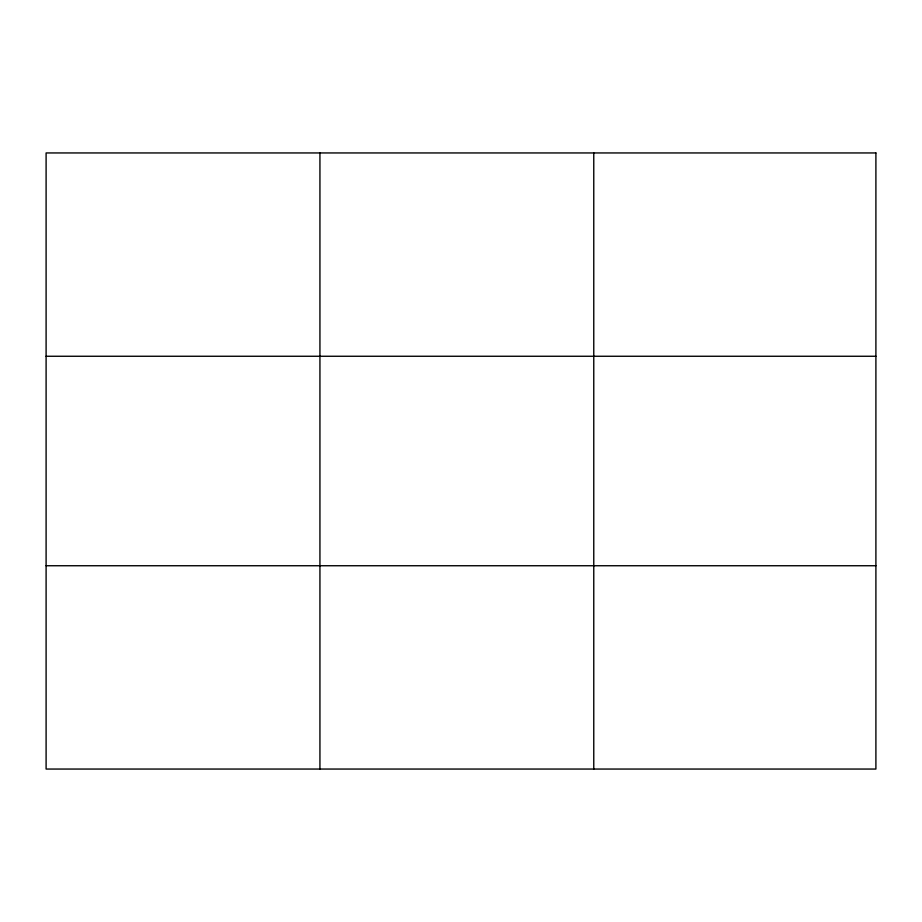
<?xml version="1.0" encoding="UTF-8"?>
<svg xmlns="http://www.w3.org/2000/svg" width="922" height="922" viewBox="0 0 922 922"><rect width="100%" height="100%" fill="white"/><g stroke="black" fill="none" stroke-linecap="round" stroke-linejoin="round"><path stroke-width="1.38" d="M319.934 769.052L319.934 152.948M593.768 769.052L593.768 152.948M46.1 356.261L875.9 356.261M46.1 565.739L875.9 565.739M875.9 152.948L875.9 769.052L46.1 769.052L46.1 152.948L875.9 152.948"/></g></svg>
